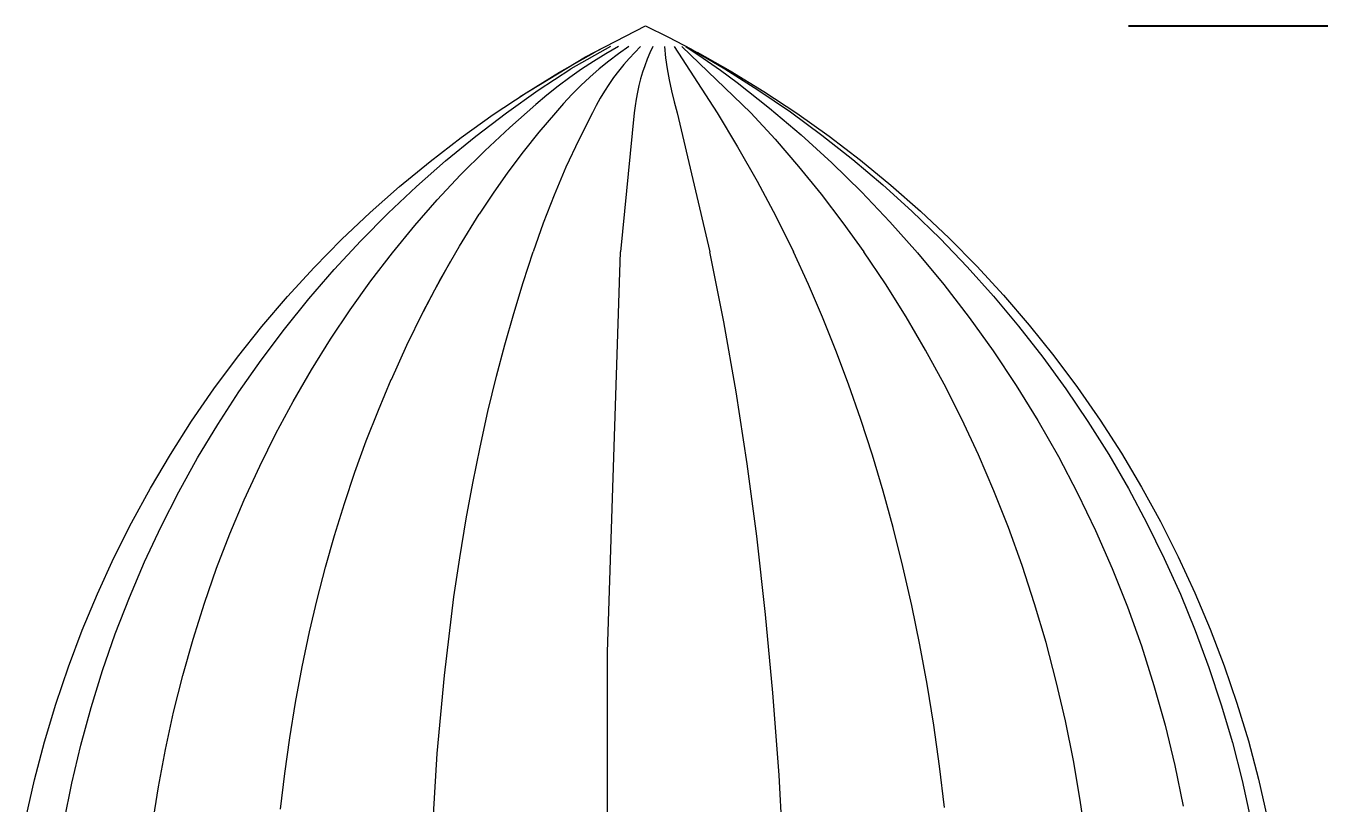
# Model space of a CAD drawing. Header units: inches. Extents: x -12 to 136, y -5 to 104.
# Drawn here: x 4.677 to 6.016, y 99.234 to 100.038 of the extents above; entities that cross this region are included whole.
import ezdxf

# ---------------------------------------------------------------- set-up
doc = ezdxf.new("R2010")
doc.units = ezdxf.units.IN
doc.layers.add('ZANO_R', color=7, linetype='Continuous', lineweight=0)
doc.layers.add('ZANO_W', color=1, linetype='Continuous', lineweight=0)
doc.styles.get("Standard").update_dxf_attribs({"font": 'ARIALUNI.TTF'})
doc.dimstyles.new('amerykanie', dxfattribs={"dimtxt": 50, "dimasz": 50, "dimexe": 0.5, "dimexo": 0.5, "dimgap": 1, "dimtad": 1, "dimdec": 0, "dimzin": 0, "dimlunit": 5, "dimtxsty": 'Standard', "dimcen": 0.09, "dimclrd": 1, "dimclre": 1, "dimclrt": 1, "dimazin": 0, "dimtfac": 1, "dimtdec": 0, "dimtmove": 0, "dimatfit": 3, "dimfxl": 1, "dimtzin": 0, "dimarcsym": 1})

# ---------------------------------------------------------------- blocks, each defined once
blk = doc.blocks.new('*D378')
at = {"layer": 'ZANO_W', "color": 1, "lineweight": -2}
for p, q in [((5.8188, 100.0382), (22.9342, 100.0382)), ((22.4342, 99.0382), (22.4342, 55.2645)), ((17.0639, 54.2645), (22.9342, 54.2645))]:
    blk.add_line(p, q, dxfattribs=at)
at = {"layer": 'ZANO_W', "color": 1}
for points in [[(22.6009, 99.0382), (22.2675, 99.0382), (22.4342, 100.0382)], [(22.2675, 55.2645), (22.6009, 55.2645), (22.4342, 54.2645)]]:
    blk.add_solid(points, dxfattribs=at)
at = {"layer": 'ZANO_W', "color": 1, "insert": (21.4151, 77.1514), "char_height": 1, "attachment_point": 5, "rotation": 90}
blk.add_mtext('45 3/4', dxfattribs=at)

msp = doc.modelspace()

# ---------------------------------------------------------------- linework, layer by layer
at = {"layer": 'ZANO_R'}
for p, q in [((5.25658, 100.00614), (5.31876, 100.03824)), ((5.31876, 100.03824), (5.34231, 100.02663)), ((5.34231, 100.02663), (5.3656, 100.01449)), ((5.22959, 99.99029), (5.26503, 100.01039)), ((5.28246, 100.01679), (5.2412, 99.99374)), ((5.27761, 100.00934), (5.26486, 100.00151)), ((5.27124, 100.01368), (5.26503, 100.01039)), ((5.27753, 100.01679), (5.27124, 100.01368)), ((5.2906, 100.01679), (5.27761, 100.00934)), ((5.29075, 100.00941), (5.28051, 100.00168)), ((5.30125, 100.01679), (5.29075, 100.00941)), ((5.30746, 100.01075), (5.30167, 100.00451)), ((5.31346, 100.01679), (5.30746, 100.01075)), ((5.32317, 100.01028), (5.32042, 100.00368)), ((5.32613, 100.01679), (5.32317, 100.01028)), ((5.33815, 100.01679), (5.33946, 100.00522)), ((5.34845, 100.01679), (5.39274, 99.9483)), ((5.35611, 100.01679), (5.42763, 99.9483)), ((5.36045, 100.01679), (5.37846, 100.00485)), ((5.36558, 100.01446), (5.36565, 100.01442)), ((5.36567, 100.01446), (5.40074, 99.99388)), ((5.37215, 100.01093), (5.40639, 99.99161)), ((5.18897, 99.96513), (5.25647, 100.00608)), ((5.26486, 100.00151), (5.25234, 99.99329)), ((5.28051, 100.00168), (5.27055, 99.9936)), ((5.2961, 99.99808), (5.29075, 99.99146)), ((5.30167, 100.00451), (5.2961, 99.99808)), ((5.31791, 99.99699), (5.31563, 99.99022)), ((5.32042, 100.00368), (5.31791, 99.99699)), ((5.33946, 100.00522), (5.34112, 99.9937)), ((5.37846, 100.00485), (5.39618, 99.99247)), ((5.19487, 99.96898), (5.22959, 99.99029)), ((5.20758, 99.97159), (5.2412, 99.99375)), ((5.24008, 99.98469), (5.22809, 99.97573)), ((5.25234, 99.99329), (5.24008, 99.98469)), ((5.26087, 99.98518), (5.25148, 99.97642)), ((5.27055, 99.9936), (5.26087, 99.98518)), ((5.28563, 99.98466), (5.28074, 99.9777)), ((5.29075, 99.99146), (5.28563, 99.98466)), ((5.31358, 99.98337), (5.31177, 99.97646)), ((5.31563, 99.99022), (5.31358, 99.98337)), ((5.34112, 99.9937), (5.34314, 99.98224)), ((5.34314, 99.98224), (5.3455, 99.97085)), ((5.39618, 99.99247), (5.41358, 99.97966)), ((5.40074, 99.99388), (5.43507, 99.97211)), ((5.40648, 99.99155), (5.44133, 99.97025)), ((5.1609, 99.94647), (5.19487, 99.96898)), ((5.17475, 99.94829), (5.20758, 99.97159)), ((5.22809, 99.97573), (5.21638, 99.9664)), ((5.24241, 99.96735), (5.23365, 99.95798)), ((5.25148, 99.97642), (5.24241, 99.96735)), ((5.27609, 99.97057), (5.27168, 99.96329)), ((5.28074, 99.9777), (5.27609, 99.97057)), ((5.3102, 99.96948), (5.30886, 99.96246)), ((5.31177, 99.97646), (5.3102, 99.96948)), ((5.3455, 99.97085), (5.34822, 99.95953)), ((5.41359, 99.97966), (5.44719, 99.95305)), ((5.43507, 99.97211), (5.46865, 99.94918)), ((5.44133, 99.97025), (5.47542, 99.94775)), ((5.17801, 99.93318), (5.20496, 99.95672)), ((5.21638, 99.9664), (5.20496, 99.95672)), ((5.23365, 99.95798), (5.22523, 99.9483)), ((5.26753, 99.95586), (5.26363, 99.9483)), ((5.27168, 99.96329), (5.26753, 99.95586)), ((5.30777, 99.9554), (5.30693, 99.9483)), ((5.30886, 99.96246), (5.30777, 99.9554)), ((5.34822, 99.95953), (5.35128, 99.9483)), ((5.12774, 99.9228), (5.1609, 99.94647)), ((5.14274, 99.92388), (5.17475, 99.94829)), ((5.22523, 99.9483), (5.2082, 99.92826)), ((5.26363, 99.9483), (5.24945, 99.92034)), ((5.30693, 99.9483), (5.29257, 99.80426)), ((5.35128, 99.9483), (5.38513, 99.80426)), ((5.39274, 99.9483), (5.41399, 99.91312)), ((5.42763, 99.9483), (5.45276, 99.92091)), ((5.44719, 99.95305), (5.47985, 99.9253)), ((5.46865, 99.94918), (5.50141, 99.92511)), ((5.47542, 99.94775), (5.50872, 99.92409)), ((5.15219, 99.90901), (5.17801, 99.93318)), ((5.2082, 99.92826), (5.19178, 99.90772)), ((5.09542, 99.89799), (5.12774, 99.9228)), ((5.11158, 99.89838), (5.14274, 99.92388)), ((5.24945, 99.92034), (5.23622, 99.89193)), ((5.45276, 99.92091), (5.47707, 99.89278)), ((5.47985, 99.9253), (5.51153, 99.89642)), ((5.50141, 99.92511), (5.53333, 99.89993)), ((5.50872, 99.92409), (5.54117, 99.89929)), ((5.12717, 99.88399), (5.15219, 99.90901)), ((5.19178, 99.90772), (5.176, 99.88668)), ((5.41399, 99.91312), (5.43426, 99.87737)), ((5.06398, 99.87208), (5.09542, 99.89799)), ((5.08132, 99.87182), (5.11158, 99.89838)), ((5.23622, 99.89193), (5.22395, 99.86309)), ((5.47707, 99.89278), (5.50054, 99.86395)), ((5.51153, 99.89642), (5.54217, 99.86645)), ((5.53333, 99.89993), (5.56437, 99.87368)), ((5.54117, 99.89929), (5.57274, 99.87338)), ((5.10299, 99.85815), (5.12717, 99.88399)), ((5.176, 99.88668), (5.16086, 99.86518)), ((5.43426, 99.87737), (5.45353, 99.84108)), ((5.56437, 99.87368), (5.5945, 99.84637)), ((5.57274, 99.87338), (5.6034, 99.84639)), ((5.03346, 99.84509), (5.06398, 99.87208)), ((5.052, 99.84425), (5.08132, 99.87182)), ((5.16086, 99.86518), (5.14639, 99.84323)), ((5.22395, 99.86309), (5.21265, 99.83386)), ((5.50054, 99.86395), (5.52314, 99.83443)), ((5.54217, 99.86645), (5.57176, 99.83544)), ((5.07969, 99.83154), (5.10299, 99.85815)), ((5.00389, 99.81706), (5.03346, 99.84509)), ((5.02363, 99.81568), (5.052, 99.84425)), ((5.12598, 99.81023), (5.14639, 99.84323)), ((5.21265, 99.83386), (5.20233, 99.80426)), ((5.45353, 99.84108), (5.47179, 99.80426)), ((5.52314, 99.83443), (5.54486, 99.80426)), ((5.57176, 99.83544), (5.60024, 99.80341)), ((5.5945, 99.84637), (5.62367, 99.81805)), ((5.6034, 99.84639), (5.6331, 99.81836)), ((5.05647, 99.80322), (5.07969, 99.83154)), ((4.97532, 99.78802), (5.00389, 99.81706)), ((4.99627, 99.78615), (5.02363, 99.81568)), ((5.10665, 99.77659), (5.12598, 99.81023)), ((5.62367, 99.81805), (5.65185, 99.78875)), ((5.6331, 99.81836), (5.66181, 99.78931)), ((5.03418, 99.77415), (5.05647, 99.80322)), ((5.1003, 99.76479), (5.11676, 99.79445)), ((5.19186, 99.77241), (5.20233, 99.80426)), ((5.27921, 99.38992), (5.29257, 99.80426)), ((5.39973, 99.73189), (5.38513, 99.80426)), ((5.48734, 99.7706), (5.47179, 99.80426)), ((5.56723, 99.77105), (5.54486, 99.80426)), ((5.60024, 99.80341), (5.6276, 99.77041)), ((4.94776, 99.758), (4.97532, 99.78802)), ((4.96993, 99.7557), (4.99627, 99.78615)), ((5.65185, 99.78875), (5.67901, 99.7585)), ((5.66181, 99.78931), (5.6895, 99.75929)), ((5.01284, 99.74436), (5.03418, 99.77415)), ((5.08843, 99.74233), (5.10665, 99.77659)), ((5.18207, 99.74034), (5.19186, 99.77241)), ((5.50202, 99.73655), (5.48734, 99.7706)), ((5.58854, 99.73715), (5.56723, 99.77105)), ((5.6276, 99.77041), (5.65378, 99.73647)), ((4.92127, 99.72705), (4.94776, 99.758)), ((4.94466, 99.72436), (4.96993, 99.7557)), ((5.08467, 99.7347), (5.1003, 99.76479)), ((5.67901, 99.7585), (5.70512, 99.72733)), ((5.6895, 99.75929), (5.71614, 99.72832)), ((4.99249, 99.71392), (5.01284, 99.74436)), ((5.07134, 99.7075), (5.08843, 99.74233)), ((5.17292, 99.70808), (5.18207, 99.74034)), ((4.89587, 99.69519), (4.92127, 99.72705)), ((5.41254, 99.65917), (5.39973, 99.73189)), ((5.51586, 99.70215), (5.50202, 99.73655)), ((5.60877, 99.7026), (5.58854, 99.73715)), ((5.65378, 99.73647), (5.67877, 99.70165)), ((5.70512, 99.72733), (5.73014, 99.69529)), ((5.71614, 99.72832), (5.74168, 99.69645)), ((4.92048, 99.69217), (4.94466, 99.72436)), ((4.9726, 99.68201), (4.99249, 99.71392)), ((5.05539, 99.67214), (5.07134, 99.7075)), ((5.16439, 99.67566), (5.17292, 99.70808)), ((5.52888, 99.66742), (5.51586, 99.70215)), ((5.62791, 99.66743), (5.60877, 99.7026)), ((5.67877, 99.70165), (5.70253, 99.66597)), ((4.87159, 99.66247), (4.89587, 99.69519)), ((4.89742, 99.65917), (4.92048, 99.69217)), ((5.73014, 99.69529), (5.75406, 99.66241)), ((5.74168, 99.69645), (5.76611, 99.66372)), ((4.95374, 99.64947), (4.9726, 99.68201)), ((5.15547, 99.6389), (5.16439, 99.67566)), ((4.84846, 99.62893), (4.87159, 99.66247)), ((4.8755, 99.6254), (4.89742, 99.65917)), ((5.04198, 99.64047), (5.05533, 99.67214)), ((5.42396, 99.58462), (5.41254, 99.65917)), ((5.54168, 99.63067), (5.52888, 99.66742)), ((5.64626, 99.63105), (5.62791, 99.66743)), ((5.70253, 99.66597), (5.72503, 99.62949)), ((5.75406, 99.66241), (5.77683, 99.62873)), ((5.76611, 99.66372), (5.78938, 99.63015)), ((4.93586, 99.61621), (4.95374, 99.64947)), ((5.02944, 99.60846), (5.04198, 99.64047)), ((5.14727, 99.60198), (5.15547, 99.6389)), ((4.8265, 99.59461), (4.84846, 99.62893)), ((4.85476, 99.59089), (4.8755, 99.6254)), ((5.55362, 99.59363), (5.54168, 99.63067)), ((5.66348, 99.59412), (5.64626, 99.63105)), ((5.72503, 99.62949), (5.74625, 99.59225)), ((5.77683, 99.62873), (5.79843, 99.59429)), ((5.78938, 99.63015), (5.81148, 99.59581)), ((4.91903, 99.58239), (4.93586, 99.61621)), ((5.01771, 99.57615), (5.02944, 99.60846)), ((4.80575, 99.55955), (4.8265, 99.59461)), ((5.13977, 99.56491), (5.14727, 99.60198)), ((5.56473, 99.55632), (5.55362, 99.59363)), ((5.67957, 99.55668), (5.66348, 99.59412)), ((5.74625, 99.59225), (5.76615, 99.55429)), ((5.79843, 99.59429), (5.81884, 99.55913)), ((5.81148, 99.59581), (5.83238, 99.56071)), ((4.83522, 99.55569), (4.85476, 99.59089)), ((4.90308, 99.54763), (4.91903, 99.58239)), ((5.43386, 99.50984), (5.42396, 99.58462)), ((5.00678, 99.54357), (5.01771, 99.57615)), ((4.78623, 99.52378), (4.80575, 99.55955)), ((4.8169, 99.51984), (4.83522, 99.55569)), ((5.13292, 99.52772), (5.13977, 99.56491)), ((5.57503, 99.51878), (5.56473, 99.55632)), ((5.69452, 99.51878), (5.67957, 99.55668)), ((5.76615, 99.55429), (5.78473, 99.51566)), ((5.81884, 99.55913), (5.83804, 99.52329)), ((5.83238, 99.56071), (5.85205, 99.52492)), ((4.8882, 99.51237), (4.90308, 99.54763)), ((4.99662, 99.51073), (5.00678, 99.54357)), ((5.12623, 99.48739), (5.13292, 99.52772)), ((4.76797, 99.48736), (4.78623, 99.52378)), ((4.79982, 99.48338), (4.8169, 99.51984)), ((4.87443, 99.47666), (4.8882, 99.51237)), ((5.58512, 99.47858), (5.57503, 99.51878)), ((5.70868, 99.47948), (5.69452, 99.51878)), ((5.78473, 99.51566), (5.80194, 99.47641)), ((5.83804, 99.52329), (5.85599, 99.48681)), ((5.85205, 99.52492), (5.87047, 99.48846)), ((4.98724, 99.47766), (4.99662, 99.51073)), ((5.44298, 99.42888), (5.43386, 99.50984)), ((4.75097, 99.45033), (4.76797, 99.48736)), ((5.12025, 99.44696), (5.12623, 99.48739)), ((5.85599, 99.48681), (5.87268, 99.44974)), ((5.87047, 99.48846), (5.88761, 99.45139)), ((4.78401, 99.44636), (4.79982, 99.48338)), ((4.86177, 99.44057), (4.87443, 99.47666)), ((4.97861, 99.44438), (4.98724, 99.47766)), ((5.59433, 99.43816), (5.58512, 99.47858)), ((5.72166, 99.43978), (5.70868, 99.47948)), ((5.80194, 99.47641), (5.81777, 99.43658)), ((4.73528, 99.41273), (4.75097, 99.45033)), ((4.76948, 99.40882), (4.78401, 99.44636)), ((5.11031, 99.36581), (5.12025, 99.44696)), ((5.87268, 99.44974), (5.8881, 99.41212)), ((5.88761, 99.45139), (5.90346, 99.41375)), ((4.84998, 99.40335), (4.86177, 99.44057)), ((4.97073, 99.41092), (4.97861, 99.44438)), ((5.60268, 99.39755), (5.59433, 99.43816)), ((5.73345, 99.39971), (5.72166, 99.43978)), ((5.81777, 99.43658), (5.83221, 99.39622)), ((5.45057, 99.34776), (5.44298, 99.42888)), ((4.72089, 99.37461), (4.73528, 99.41273)), ((4.75624, 99.37079), (4.76948, 99.40882)), ((4.96301, 99.37446), (4.97073, 99.41092)), ((5.8881, 99.41212), (5.90221, 99.37399)), ((5.90346, 99.41375), (5.91799, 99.37558)), ((4.83933, 99.3658), (4.84998, 99.40335)), ((5.61019, 99.35678), (5.60268, 99.39755)), ((5.74407, 99.35931), (5.73345, 99.39971)), ((5.83221, 99.39622), (5.84523, 99.35538)), ((5.2791, 98.97536), (5.27921, 99.38992)), ((4.70784, 99.33602), (4.72089, 99.37461)), ((4.74432, 99.33234), (4.75624, 99.37079)), ((4.82974, 99.3276), (4.83933, 99.3658)), ((4.95614, 99.33784), (4.96301, 99.37446)), ((5.10298, 99.28503), (5.11031, 99.36581)), ((5.90221, 99.37399), (5.91501, 99.3354)), ((5.91799, 99.37558), (5.9312, 99.33692)), ((5.6171, 99.31433), (5.61019, 99.35678)), ((5.75351, 99.31862), (5.74407, 99.35931)), ((5.84523, 99.35538), (5.85683, 99.31412)), ((4.95012, 99.30106), (4.95614, 99.33784)), ((5.45696, 99.26262), (5.45057, 99.34776)), ((4.69614, 99.29699), (4.70784, 99.33602)), ((4.73373, 99.2935), (4.74432, 99.33234)), ((4.82131, 99.28912), (4.82974, 99.3276)), ((5.91501, 99.3354), (5.92648, 99.2964)), ((5.9312, 99.33692), (5.94305, 99.29784)), ((5.62314, 99.27175), (5.6171, 99.31433)), ((5.76178, 99.27767), (5.75351, 99.31862)), ((5.85683, 99.31412), (5.86697, 99.27247)), ((4.94493, 99.26416), (4.95012, 99.30106)), ((5.94305, 99.29784), (5.95355, 99.25837)), ((4.6858, 99.25758), (4.69614, 99.29699)), ((4.72448, 99.25432), (4.73373, 99.2935)), ((4.81404, 99.25042), (4.82131, 99.28912)), ((5.09803, 99.20406), (5.10298, 99.28503)), ((5.92648, 99.2964), (5.93661, 99.25702)), ((5.6283, 99.22906), (5.62314, 99.27175)), ((5.76888, 99.2365), (5.76178, 99.27767)), ((5.86697, 99.27247), (5.87566, 99.2305)), ((4.67683, 99.21784), (4.6858, 99.25758)), ((4.94057, 99.22715), (4.94493, 99.26416)), ((5.46181, 99.17738), (5.45696, 99.26262)), ((5.95355, 99.25837), (5.96267, 99.21856)), ((4.71659, 99.21484), (4.72448, 99.25432)), ((4.80791, 99.2115), (4.81404, 99.25042)), ((5.93661, 99.25702), (5.94538, 99.21733)), ((5.77481, 99.19515), (5.76888, 99.2365))]:
    msp.add_line(p, q, dxfattribs=at)

# ---------------------------------------------------------------- dimensions: what is measured, and where the dimension line sits
at = {"layer": 'ZANO_W'}
dim = msp.add_linear_dim(base=(22.43419, 54.2645), p1=(5.31876, 100.03824), p2=(16.56386, 54.2645), angle=90, dimstyle='amerykanie', override={"dimtxt": 1, "dimasz": 1, "dimgap": 0.5, "dimdec": 4, "dimaunit": 1, "dimadec": 1, "dimtdec": 4, "dimtmove": 1, "dimfrac": 2}, dxfattribs=at)
dim.commit()
dim.dimension.update_dxf_attribs({"geometry": '*D378', "text_midpoint": (21.4151, 77.15137)})

doc.saveas('drawing.dxf')
